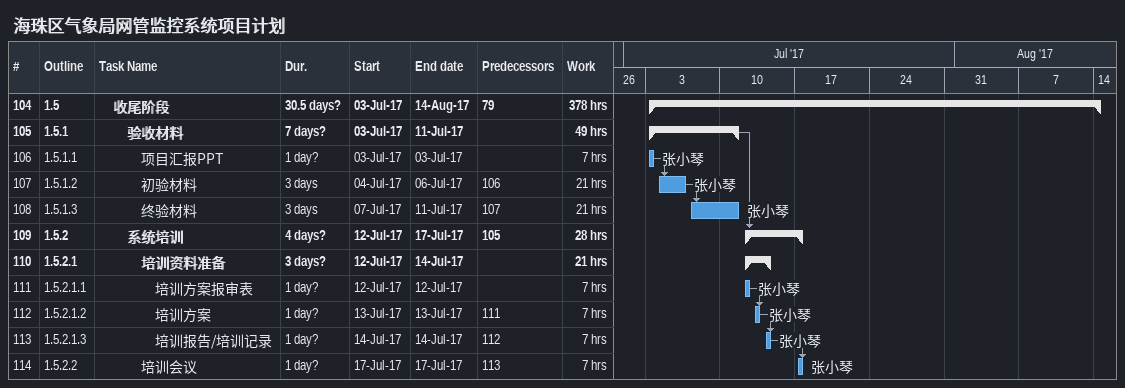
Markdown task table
海珠区气象局网管监控系统项目计划

| ID | WBS | Task | Duration | Start | Finish | Predecessors | Resources | Work (h) |
|---|---|---|---|---|---|---|---|---|
| 104 | 1.5 | **收尾阶段** | 30.5d? | 2017-07-03 | 2017-08-14 | 79 |  | 378 |
| 105 | 1.5.1 | **验收材料** | 7d? | 2017-07-03 | 2017-07-11 |  |  | 49 |
| 106 | 1.5.1.1 | 项目汇报PPT | 1d? | 2017-07-03 | 2017-07-03 |  | 张小琴 | 7 |
| 107 | 1.5.1.2 | 初验材料 | 3d | 2017-07-04 | 2017-07-06 | 106 | 张小琴 | 21 |
| 108 | 1.5.1.3 | 终验材料 | 3d | 2017-07-07 | 2017-07-11 | 107 | 张小琴 | 21 |
| 109 | 1.5.2 | **系统培训** | 4d? | 2017-07-12 | 2017-07-17 | 105 |  | 28 |
| 110 | 1.5.2.1 | **培训资料准备** | 3d? | 2017-07-12 | 2017-07-14 |  |  | 21 |
| 111 | 1.5.2.1.1 | 培训方案报审表 | 1d? | 2017-07-12 | 2017-07-12 |  | 张小琴 | 7 |
| 112 | 1.5.2.1.2 | 培训方案 | 1d? | 2017-07-13 | 2017-07-13 | 111 | 张小琴 | 7 |
| 113 | 1.5.2.1.3 | 培训报告/培训记录 | 1d? | 2017-07-14 | 2017-07-14 | 112 | 张小琴 | 7 |
| 114 | 1.5.2.2 | 培训会议 | 1d? | 2017-07-17 | 2017-07-17 | 113 | 张小琴 | 7 |
